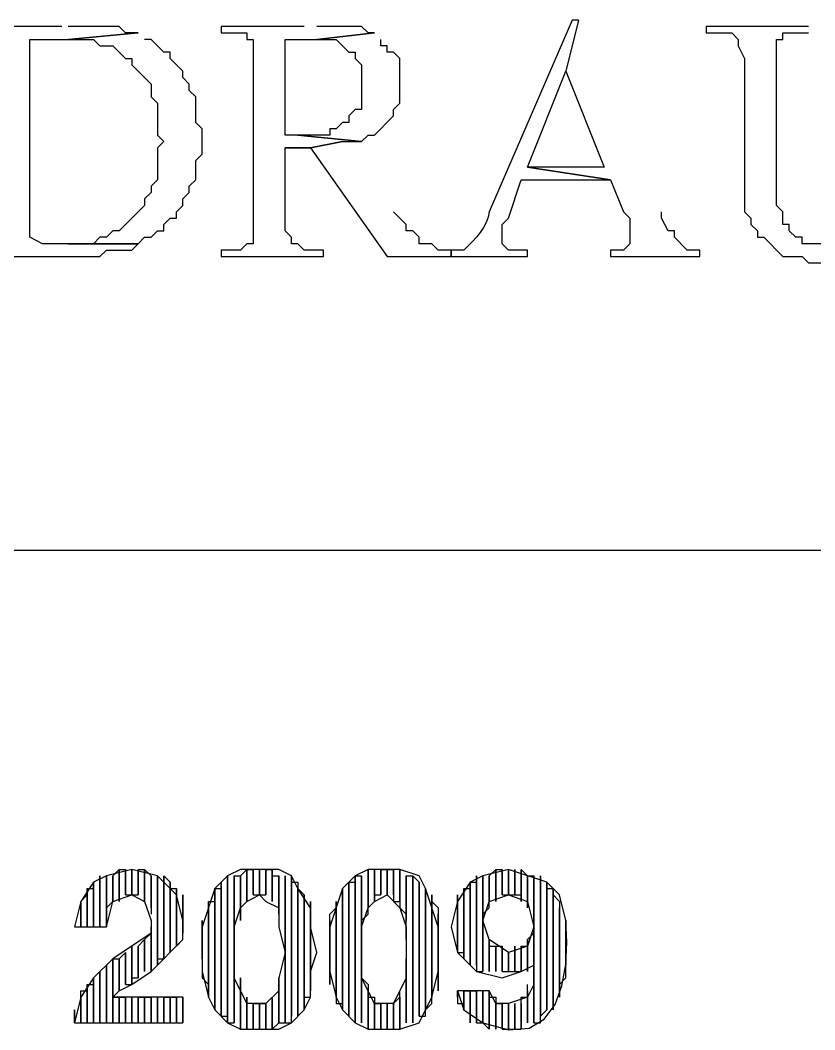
# Model space of a CAD drawing. Header units: metres. Extents: x 45 to 1207, y 17 to 774.
# Drawn here: x 963.72 to 993.6, y 76.53 to 114.48 of the extents above; entities that cross this region are included whole.
import ezdxf

# ---------------------------------------------------------------- set-up
doc = ezdxf.new("R2010")
doc.units = ezdxf.units.M

msp = doc.modelspace()

# ---------------------------------------------------------------- linework, layer by layer
for p, q in [((965.28, 114.24), (961.68, 114.24)), ((967.44, 114.24), (965.52, 114.24)), ((967.68, 114), (967.44, 114.24)), ((974.4, 114.24), (971.28, 114.24)), ((971.28, 114.24), (971.28, 114)), ((976.56, 114.24), (974.88, 114.24)), ((976.8, 114), (976.56, 114.24)), ((984.48, 114.48), (981.36, 107.28)), ((984.72, 114.48), (984.24, 112.56)), ((984.72, 114.48), (984.48, 114.48)), ((993.36, 114.24), (989.52, 114.24)), ((989.52, 114.24), (989.52, 114)), ((968.16, 114), (965.52, 113.76)), ((965.52, 113.76), (968.16, 114)), ((968.16, 114), (967.68, 114)), ((971.28, 114), (972.24, 114)), ((972.24, 114), (972.24, 113.76)), ((977.04, 114), (974.88, 113.76)), ((974.88, 113.76), (977.04, 114)), ((977.04, 114), (976.8, 114)), ((989.52, 114), (990.48, 114)), ((990.48, 114), (990.72, 113.76)), ((992.4, 113.76), (992.4, 114)), ((992.4, 114), (993.36, 114)), ((964.08, 106.32), (964.08, 113.76)), ((964.08, 113.76), (965.52, 113.76)), ((965.52, 113.76), (966.48, 113.76)), ((966.48, 113.76), (966.72, 113.52)), ((966.72, 113.52), (967.2, 113.52)), ((967.2, 113.52), (967.68, 113.04)), ((968.64, 113.76), (968.4, 113.76)), ((969.12, 113.28), (968.64, 113.76)), ((972.24, 113.76), (972.48, 113.76)), ((972.48, 113.76), (972.48, 113.52)), ((973.68, 110.16), (973.68, 113.76)), ((973.68, 113.76), (974.88, 113.76)), ((974.88, 113.76), (975.6, 113.76)), ((975.6, 113.76), (976.08, 113.28)), ((977.28, 113.52), (977.28, 113.76)), ((977.52, 113.52), (977.28, 113.52)), ((977.52, 113.28), (977.52, 113.52)), ((990.72, 113.76), (990.72, 113.52)), ((990.72, 113.52), (990.96, 113.04)), ((992.16, 107.52), (992.16, 113.76)), ((992.16, 113.76), (992.4, 113.76)), ((969.36, 113.28), (969.12, 113.28)), ((969.36, 113.04), (969.36, 113.28)), ((976.08, 113.28), (976.32, 113.28)), ((976.32, 113.28), (976.32, 113.04)), ((977.76, 113.28), (977.52, 113.28)), ((978, 113.04), (977.76, 113.28)), ((967.68, 113.04), (967.92, 113.04)), ((967.92, 113.04), (967.92, 112.8)), ((967.92, 112.8), (968.64, 112.08)), ((969.84, 112.56), (969.36, 113.04)), ((976.32, 113.04), (976.56, 112.8)), ((976.56, 112.8), (976.56, 111.12)), ((990.96, 113.04), (990.96, 107.28)), ((969.84, 112.32), (969.84, 112.56)), ((982.8, 108.96), (984.24, 112.56)), ((984.24, 112.56), (985.68, 108.96)), ((968.64, 112.08), (968.64, 111.6)), ((970.08, 112.08), (969.84, 112.32)), ((970.08, 111.84), (970.08, 112.08)), ((968.64, 111.6), (968.88, 111.36)), ((970.32, 111.6), (970.08, 111.84)), ((970.32, 110.64), (970.32, 111.6)), ((978, 111.36), (978, 111.6)), ((968.88, 111.36), (968.88, 110.16)), ((977.76, 111.12), (978, 111.36)), ((976.32, 111.12), (976.08, 110.88)), ((976.08, 110.88), (976.08, 110.64)), ((976.56, 111.12), (976.32, 111.12)), ((977.04, 110.16), (977.76, 110.88)), ((977.76, 110.88), (977.76, 111.12)), ((970.56, 110.4), (970.32, 110.64)), ((975.84, 110.64), (975.6, 110.4)), ((976.08, 110.64), (975.84, 110.64)), ((968.88, 110.16), (969.12, 109.92)), ((970.56, 109.44), (970.56, 110.4)), ((974.16, 110.16), (973.68, 110.16)), ((975.36, 110.16), (974.16, 110.16)), ((974.16, 110.16), (976.56, 109.92)), ((976.56, 109.92), (974.16, 110.16)), ((975.6, 110.4), (975.36, 110.4)), ((975.36, 110.4), (975.36, 110.16)), ((976.56, 109.92), (976.8, 110.16)), ((976.8, 110.16), (977.04, 110.16)), ((969.12, 109.92), (968.88, 109.68)), ((968.88, 109.68), (968.88, 108.48)), ((974.64, 109.68), (973.68, 109.68)), ((973.68, 109.68), (974.4, 109.68)), ((973.68, 106.56), (973.68, 109.68)), ((973.68, 109.68), (974.64, 109.68)), ((975.84, 109.92), (974.64, 109.68)), ((974.64, 109.68), (975.84, 109.92)), ((974.64, 109.68), (977.52, 105.6)), ((975.84, 109.92), (976.56, 109.92)), ((970.32, 109.2), (970.56, 109.44)), ((970.32, 108.48), (970.32, 109.2)), ((985.92, 108.48), (982.8, 108.96)), ((985.68, 108.96), (982.8, 108.96)), ((982.8, 108.96), (985.92, 108.48)), ((968.88, 108.48), (968.64, 108.24)), ((968.64, 108.24), (968.64, 108)), ((970.08, 108.24), (970.32, 108.48)), ((970.08, 108), (970.08, 108.24)), ((982.08, 107.04), (982.56, 108.48)), ((982.56, 108.48), (985.92, 108.48)), ((985.92, 108.48), (986.4, 107.28)), ((968.64, 108), (968.4, 107.76)), ((969.84, 107.76), (970.08, 108)), ((968.4, 107.52), (967.44, 106.56)), ((968.4, 107.76), (968.4, 107.52)), ((969.6, 107.28), (969.84, 107.52)), ((969.84, 107.52), (969.84, 107.76)), ((992.4, 107.28), (992.16, 107.52)), ((969.12, 106.8), (969.36, 107.04)), ((969.36, 107.04), (969.6, 107.04)), ((969.6, 107.04), (969.6, 107.28)), ((978.24, 106.8), (977.76, 107.28)), ((981.84, 106.8), (982.08, 107.04)), ((986.4, 107.28), (986.64, 107.04)), ((986.64, 107.04), (986.64, 106.08)), ((987.84, 107.04), (987.84, 107.28)), ((988.08, 106.56), (987.84, 107.04)), ((990.96, 107.28), (991.2, 107.04)), ((991.2, 107.04), (991.2, 106.8)), ((992.4, 106.8), (992.4, 107.28)), ((969.12, 106.56), (969.12, 106.8)), ((978.24, 106.56), (978.24, 106.8)), ((981.84, 106.08), (981.84, 106.8)), ((991.2, 106.8), (991.44, 106.56)), ((992.64, 106.8), (992.4, 106.8)), ((992.64, 106.56), (992.64, 106.8)), ((964.56, 106.08), (964.08, 106.32)), ((966.72, 106.32), (966.48, 106.08)), ((966.96, 106.32), (966.72, 106.32)), ((967.2, 106.56), (966.96, 106.32)), ((967.44, 106.56), (967.2, 106.56)), ((968.16, 106.08), (968.4, 106.32)), ((968.4, 106.32), (968.64, 106.32)), ((968.64, 106.32), (968.88, 106.56)), ((968.88, 106.56), (969.12, 106.56)), ((972.48, 106.32), (972.48, 106.08)), ((973.92, 106.32), (973.68, 106.56)), ((973.92, 106.08), (973.92, 106.32)), ((978.48, 106.56), (978.24, 106.56)), ((978.72, 106.32), (978.48, 106.56)), ((978.72, 106.08), (978.72, 106.32)), ((988.32, 106.56), (988.08, 106.56)), ((988.32, 106.32), (988.32, 106.56)), ((988.8, 105.84), (988.32, 106.32)), ((991.44, 106.56), (991.44, 106.32)), ((991.44, 106.32), (991.68, 106.32)), ((991.68, 106.32), (992.4, 105.6)), ((992.88, 106.32), (992.64, 106.56)), ((993.12, 106.32), (992.88, 106.32)), ((993.12, 106.08), (993.12, 106.32)), ((968.16, 106.08), (964.56, 106.08)), ((966.48, 106.08), (965.52, 106.08)), ((965.52, 106.08), (968.16, 106.08)), ((967.92, 105.84), (968.16, 106.08)), ((972.24, 106.08), (972, 105.84)), ((972.48, 106.08), (972.24, 106.08)), ((974.16, 106.08), (973.92, 106.08)), ((974.4, 105.84), (974.16, 106.08)), ((979.2, 106.08), (978.72, 106.08)), ((979.44, 105.84), (979.2, 106.08)), ((982.08, 105.84), (981.84, 106.08)), ((986.64, 106.08), (986.4, 105.84)), ((993.84, 106.08), (993.12, 106.08)), ((961.68, 105.6), (966.72, 105.6)), ((966.72, 105.6), (966.96, 105.84)), ((966.96, 105.84), (967.92, 105.84)), ((972, 105.84), (971.28, 105.84)), ((971.28, 105.84), (971.28, 105.6)), ((971.28, 105.6), (975.12, 105.6)), ((975.12, 105.84), (974.4, 105.84)), ((975.12, 105.6), (975.12, 105.84)), ((977.52, 105.6), (979.92, 105.6)), ((979.92, 105.84), (979.44, 105.84)), ((979.92, 105.6), (979.92, 105.84)), ((980.4, 105.84), (979.92, 105.84)), ((979.92, 105.84), (979.92, 105.6)), ((979.92, 105.6), (982.8, 105.6)), ((982.8, 105.84), (982.08, 105.84)), ((982.8, 105.6), (982.8, 105.84)), ((986.4, 105.84), (985.92, 105.84)), ((985.92, 105.84), (985.92, 105.6)), ((985.92, 105.6), (989.28, 105.6)), ((989.28, 105.84), (988.8, 105.84)), ((989.28, 105.6), (989.28, 105.84)), ((992.4, 105.6), (993.12, 105.6)), ((993.12, 105.6), (993.36, 105.36)), ((993.36, 105.36), (995.28, 105.36)), ((942.48, 94.56), (1198.56, 94.56)), ((967.92, 82.56), (966.96, 82.32)), ((967.2, 82.32), (967.44, 82.56)), ((967.44, 82.56), (967.44, 81.36)), ((967.44, 81.36), (967.44, 82.56)), ((967.44, 82.56), (967.44, 81.6)), ((967.44, 81.6), (967.44, 82.56)), ((967.44, 82.56), (967.68, 82.56)), ((967.68, 82.56), (967.68, 81.6)), ((967.68, 81.6), (967.68, 82.56)), ((967.68, 82.56), (967.68, 81.6)), ((967.92, 81.6), (967.92, 82.56)), ((967.92, 82.56), (967.92, 81.6)), ((967.92, 81.6), (967.92, 82.56)), ((967.92, 82.56), (967.92, 81.6)), ((968.88, 82.32), (967.92, 82.56)), ((968.16, 81.6), (968.16, 82.56)), ((968.16, 82.56), (968.16, 81.6)), ((968.16, 81.6), (968.16, 82.56)), ((968.16, 82.56), (968.4, 82.56)), ((968.4, 82.56), (968.4, 81.36)), ((968.4, 81.36), (968.4, 82.56)), ((968.4, 82.56), (968.4, 81.36)), ((968.4, 81.36), (968.4, 82.56)), ((968.4, 82.56), (968.64, 82.32)), ((972, 82.56), (971.52, 82.32)), ((972, 82.32), (972.24, 82.56)), ((973.44, 82.56), (972, 82.56)), ((972.24, 82.56), (972.24, 81.36)), ((972.24, 81.36), (972.24, 82.56)), ((972.24, 82.56), (972.24, 81.36)), ((972.24, 81.36), (972.24, 82.56)), ((972.24, 82.56), (972.48, 82.56)), ((972.48, 82.56), (972.48, 81.6)), ((972.48, 81.6), (972.48, 82.56)), ((972.48, 82.56), (972.48, 81.6)), ((972.72, 81.6), (972.72, 82.56)), ((972.72, 82.56), (972.72, 81.6)), ((972.72, 81.6), (972.72, 82.56)), ((972.72, 82.56), (972.72, 81.6)), ((972.96, 81.6), (972.96, 82.56)), ((972.96, 82.56), (972.96, 81.6)), ((972.96, 81.6), (972.96, 82.56)), ((972.96, 82.56), (973.2, 82.56)), ((973.2, 82.56), (973.2, 81.36)), ((973.2, 81.36), (973.2, 82.56)), ((973.2, 82.56), (973.2, 81.36)), ((973.92, 82.32), (973.44, 82.56)), ((976.8, 82.56), (976.32, 82.32)), ((976.8, 81.12), (976.8, 82.56)), ((976.8, 82.56), (976.8, 81.36)), ((978, 82.56), (976.8, 82.56)), ((977.04, 81.36), (977.04, 82.56)), ((977.04, 82.56), (977.04, 81.36)), ((977.04, 81.36), (977.04, 82.56)), ((977.04, 82.56), (977.04, 81.6)), ((977.28, 81.6), (977.28, 82.56)), ((977.28, 82.56), (977.28, 81.6)), ((977.28, 81.6), (977.28, 82.56)), ((977.28, 82.56), (977.52, 82.56)), ((977.52, 82.56), (977.52, 81.6)), ((977.52, 81.6), (977.52, 82.56)), ((977.52, 82.56), (977.52, 81.6)), ((977.52, 81.6), (977.52, 82.56)), ((977.52, 82.56), (977.76, 82.56)), ((977.76, 82.56), (977.76, 81.6)), ((977.76, 81.6), (977.76, 82.56)), ((977.76, 82.56), (977.76, 81.36)), ((978, 81.36), (978, 82.56)), ((978, 82.56), (978, 81.36)), ((978.72, 82.32), (978, 82.56)), ((982.08, 82.56), (981.12, 82.32)), ((981.36, 82.32), (981.6, 82.56)), ((981.6, 82.56), (981.6, 81.36)), ((981.6, 81.36), (981.6, 82.56)), ((981.6, 82.56), (981.6, 81.6)), ((981.6, 81.6), (981.6, 82.56)), ((981.6, 82.56), (981.84, 82.56)), ((981.84, 82.56), (981.84, 81.6)), ((981.84, 81.6), (981.84, 82.56)), ((981.84, 82.56), (981.84, 81.6)), ((982.08, 81.6), (982.08, 82.56)), ((982.08, 82.56), (982.08, 81.6)), ((982.08, 81.6), (982.08, 82.56)), ((982.08, 82.56), (982.08, 81.6)), ((983.52, 82.08), (982.08, 82.56)), ((982.32, 81.6), (982.32, 82.56)), ((982.32, 82.56), (982.32, 81.6)), ((982.32, 81.6), (982.32, 82.56)), ((982.32, 82.56), (982.32, 81.6)), ((982.56, 81.6), (982.56, 82.56)), ((982.56, 82.56), (982.56, 81.36)), ((982.56, 81.36), (982.56, 82.56)), ((982.56, 82.56), (982.8, 82.32)), ((966.48, 82.08), (966, 81.36)), ((966.96, 82.32), (966.48, 82.08)), ((966.48, 80.4), (966.48, 82.08)), ((966.48, 82.08), (966.48, 80.4)), ((966.72, 80.4), (966.72, 82.32)), ((966.72, 82.32), (966.72, 80.4)), ((966.72, 80.4), (966.72, 82.32)), ((966.72, 82.32), (966.72, 80.4)), ((966.96, 80.4), (966.96, 82.32)), ((966.96, 82.32), (966.96, 80.4)), ((966.96, 80.88), (966.96, 82.32)), ((966.96, 82.32), (966.96, 81.12)), ((967.2, 81.36), (967.2, 82.32)), ((967.2, 82.32), (967.2, 81.36)), ((967.2, 81.36), (967.2, 82.32)), ((968.64, 82.32), (968.64, 81.12)), ((968.64, 81.12), (968.64, 82.32)), ((968.64, 82.32), (968.64, 80.88)), ((968.88, 78.96), (968.88, 82.32)), ((968.88, 82.32), (968.88, 78.96)), ((968.88, 78.96), (968.88, 82.32)), ((968.88, 82.32), (968.88, 79.2)), ((969.6, 81.6), (968.88, 82.32)), ((969.12, 79.2), (969.12, 82.32)), ((969.12, 82.32), (969.12, 79.2)), ((969.12, 79.2), (969.12, 82.32)), ((969.12, 82.32), (969.36, 82.08)), ((969.36, 82.08), (969.36, 79.44)), ((969.36, 79.44), (969.36, 82.08)), ((969.36, 82.08), (969.36, 79.44)), ((971.52, 82.32), (971.04, 81.84)), ((971.28, 77.04), (971.28, 82.08)), ((971.28, 82.08), (971.28, 77.04)), ((971.52, 76.8), (971.52, 82.32)), ((971.52, 82.32), (971.52, 76.8)), ((971.52, 77.04), (971.52, 82.08)), ((971.52, 82.08), (971.52, 76.8)), ((971.76, 76.8), (971.76, 82.32)), ((971.76, 82.32), (971.76, 76.8)), ((971.76, 80.16), (971.76, 82.32)), ((971.76, 82.32), (972, 82.32)), ((972, 82.32), (972, 80.64)), ((972, 80.64), (972, 82.32)), ((972, 82.32), (972, 81.12)), ((972, 81.12), (972, 82.32)), ((973.2, 81.36), (973.2, 82.32)), ((973.2, 82.32), (973.44, 82.32)), ((973.44, 82.32), (973.44, 80.88)), ((973.44, 80.88), (973.44, 82.32)), ((973.44, 82.32), (973.44, 80.64)), ((973.68, 79.92), (973.68, 82.32)), ((973.68, 82.32), (973.68, 76.8)), ((973.68, 76.8), (973.68, 82.32)), ((973.68, 82.32), (973.68, 76.8)), ((973.92, 76.8), (973.92, 82.32)), ((973.92, 82.32), (973.92, 77.04)), ((974.16, 81.84), (973.92, 82.32)), ((973.92, 77.04), (973.92, 82.08)), ((973.92, 82.08), (974.16, 82.08)), ((974.16, 82.08), (974.16, 77.04)), ((976.32, 82.32), (975.84, 81.84)), ((976.08, 77.04), (976.08, 82.08)), ((976.08, 82.08), (976.08, 77.04)), ((976.08, 77.04), (976.08, 82.08)), ((976.08, 82.08), (976.32, 82.08)), ((976.32, 76.8), (976.32, 82.32)), ((976.32, 82.32), (976.32, 76.8)), ((976.32, 76.8), (976.32, 82.32)), ((976.32, 82.32), (976.56, 82.32)), ((976.32, 82.08), (976.32, 76.8)), ((976.56, 82.32), (976.56, 76.8)), ((976.56, 80.16), (976.56, 82.32)), ((976.56, 82.32), (976.56, 80.64)), ((976.8, 80.88), (976.8, 82.32)), ((976.8, 82.32), (976.8, 81.12)), ((978, 81.36), (978, 82.32)), ((978, 82.32), (978, 81.12)), ((978.24, 80.88), (978.24, 82.32)), ((978.24, 82.32), (978.24, 80.64)), ((978.24, 79.92), (978.24, 82.32)), ((978.24, 82.32), (978.48, 82.32)), ((978.48, 82.32), (978.48, 76.8)), ((978.48, 76.8), (978.48, 82.32)), ((978.48, 82.32), (978.48, 76.8)), ((978.48, 76.8), (978.48, 82.32)), ((978.48, 82.32), (978.72, 82.08)), ((978.96, 81.84), (978.72, 82.32)), ((978.72, 82.08), (978.72, 77.04)), ((978.72, 77.04), (978.72, 82.08)), ((978.72, 82.08), (978.72, 77.04)), ((980.64, 82.08), (980.16, 81.36)), ((981.12, 82.32), (980.64, 82.08)), ((980.64, 79.2), (980.64, 82.08)), ((980.64, 82.08), (980.64, 78.96)), ((980.64, 78.96), (980.64, 82.08)), ((980.64, 82.08), (980.88, 82.08)), ((980.88, 78.96), (980.88, 82.32)), ((980.88, 82.32), (980.88, 78.72)), ((980.88, 82.08), (980.88, 78.96)), ((981.12, 78.72), (981.12, 82.32)), ((981.12, 82.32), (981.12, 78.72)), ((981.12, 78.72), (981.12, 82.32)), ((981.12, 82.32), (981.12, 80.88)), ((981.36, 81.12), (981.36, 82.32)), ((981.36, 82.32), (981.36, 81.36)), ((981.36, 81.36), (981.36, 82.32)), ((982.8, 82.32), (982.8, 81.36)), ((982.8, 81.36), (982.8, 82.32)), ((982.8, 82.32), (982.8, 81.12)), ((982.8, 81.12), (982.8, 82.32)), ((982.8, 82.32), (983.04, 82.32)), ((983.04, 82.32), (983.04, 80.88)), ((983.04, 76.8), (983.04, 82.32)), ((983.04, 82.32), (983.04, 76.8)), ((983.28, 76.8), (983.28, 82.32)), ((983.28, 82.32), (983.28, 77.04)), ((983.28, 77.04), (983.28, 82.08)), ((983.28, 82.08), (983.28, 77.04)), ((983.52, 77.28), (983.52, 82.08)), ((983.52, 82.08), (983.52, 77.28)), ((984, 81.6), (983.52, 82.08)), ((966, 81.36), (966.24, 81.6)), ((966.24, 80.4), (966.24, 81.84)), ((966.24, 81.84), (966.24, 80.4)), ((966.24, 80.4), (966.24, 81.84)), ((966.24, 81.84), (966.48, 81.84)), ((966.24, 81.6), (966.24, 80.4)), ((966.48, 81.84), (966.48, 80.4)), ((967.2, 81.36), (967.92, 81.6)), ((967.68, 81.6), (967.92, 81.6)), ((967.92, 81.6), (968.16, 81.6)), ((967.92, 81.6), (968.4, 81.36)), ((969.36, 79.44), (969.36, 81.84)), ((969.36, 81.84), (969.6, 81.84)), ((969.6, 81.84), (969.6, 79.68)), ((969.6, 79.68), (969.6, 81.84)), ((969.6, 81.84), (969.6, 79.68)), ((969.84, 80.64), (969.6, 81.6)), ((969.84, 79.92), (969.84, 81.6)), ((969.84, 81.6), (969.84, 80.16)), ((971.04, 81.84), (970.56, 80.4)), ((971.04, 77.52), (971.04, 81.84)), ((971.04, 81.84), (971.04, 77.28)), ((971.04, 77.28), (971.04, 81.84)), ((971.04, 81.84), (971.28, 81.84)), ((971.28, 81.84), (971.28, 77.04)), ((972.24, 81.36), (972.72, 81.6)), ((972.48, 81.6), (972.72, 81.6)), ((972.72, 81.6), (972.96, 81.6)), ((972.72, 81.6), (972.96, 81.36)), ((974.16, 77.04), (974.16, 81.84)), ((974.16, 81.84), (974.16, 77.28)), ((974.16, 77.28), (974.16, 81.84)), ((974.16, 81.84), (974.4, 81.6)), ((974.64, 81.12), (974.16, 81.84)), ((974.4, 81.6), (974.4, 77.28)), ((974.4, 77.28), (974.4, 81.6)), ((974.4, 81.6), (974.4, 77.76)), ((975.84, 81.84), (975.36, 80.4)), ((975.84, 77.52), (975.84, 81.84)), ((975.84, 81.84), (975.84, 77.28)), ((975.84, 77.28), (975.84, 81.84)), ((975.84, 81.84), (975.84, 77.28)), ((977.04, 81.6), (977.28, 81.6)), ((977.04, 81.36), (977.52, 81.6)), ((977.52, 81.6), (978, 81.12)), ((978.96, 77.04), (978.96, 81.84)), ((978.96, 81.84), (978.96, 77.28)), ((978.96, 77.28), (978.96, 81.84)), ((978.96, 81.84), (978.96, 77.28)), ((979.44, 80.4), (978.96, 81.84)), ((979.2, 77.52), (979.2, 81.6)), ((979.2, 81.6), (979.2, 77.76)), ((980.16, 79.68), (980.16, 81.6)), ((980.16, 81.6), (980.16, 79.44)), ((980.4, 79.44), (980.4, 81.84)), ((980.4, 81.84), (980.4, 79.2)), ((980.4, 79.2), (980.4, 81.84)), ((980.4, 81.84), (980.64, 81.84)), ((980.64, 81.84), (980.64, 79.2)), ((981.36, 81.36), (982.08, 81.6)), ((981.84, 81.6), (982.08, 81.6)), ((982.08, 81.6), (982.32, 81.6)), ((982.08, 81.6), (982.8, 81.36)), ((982.32, 81.6), (982.56, 81.6)), ((983.52, 77.28), (983.52, 81.84)), ((983.52, 81.84), (983.76, 81.84)), ((983.76, 81.84), (983.76, 77.28)), ((983.76, 77.28), (983.76, 81.84)), ((983.76, 81.84), (983.76, 77.52)), ((983.76, 77.52), (983.76, 81.6)), ((983.76, 81.6), (984, 81.36)), ((984.24, 80.64), (984, 81.6)), ((966, 81.36), (965.76, 80.4)), ((966, 80.4), (966, 81.36)), ((966, 81.36), (966, 80.4)), ((966, 80.4), (966, 81.36)), ((966.96, 81.12), (967.2, 81.36)), ((966.96, 80.4), (967.2, 81.36)), ((968.4, 81.36), (968.64, 80.64)), ((970.8, 77.76), (970.8, 81.36)), ((970.8, 81.36), (971.04, 81.36)), ((971.04, 81.36), (971.04, 77.52)), ((972, 81.12), (972.24, 81.36)), ((972.96, 81.36), (973.44, 81.12)), ((974.64, 77.76), (974.64, 81.36)), ((974.64, 81.36), (974.64, 78)), ((975.6, 77.76), (975.6, 81.36)), ((975.6, 81.36), (975.6, 77.52)), ((976.8, 81.12), (977.04, 81.36)), ((977.76, 81.36), (978, 81.36)), ((979.2, 77.76), (979.2, 81.36)), ((979.2, 81.36), (979.44, 81.12)), ((980.16, 81.36), (979.92, 80.4)), ((981.12, 80.64), (981.36, 81.36)), ((982.8, 81.36), (983.04, 80.4)), ((984, 81.36), (984, 77.76)), ((969.84, 80.16), (969.84, 81.12)), ((970.8, 78.24), (970.8, 81.12)), ((970.8, 81.12), (970.8, 77.76)), ((971.76, 80.4), (972, 81.12)), ((973.44, 81.12), (973.44, 80.4)), ((974.64, 80.4), (974.64, 81.12)), ((974.64, 78), (974.64, 80.88)), ((974.64, 80.88), (974.64, 78.72)), ((975.36, 80.88), (975.6, 81.12)), ((975.36, 78.24), (975.36, 80.88)), ((975.6, 81.12), (975.6, 77.76)), ((976.56, 80.4), (976.8, 81.12)), ((976.56, 80.64), (976.8, 80.88)), ((978, 81.12), (978.24, 80.88)), ((978, 81.12), (978.24, 80.4)), ((979.44, 81.12), (979.44, 78)), ((979.44, 78), (979.44, 80.88)), ((979.44, 80.88), (979.44, 78.72)), ((980.16, 79.92), (980.16, 81.12)), ((980.16, 81.12), (980.16, 79.68)), ((981.12, 80.88), (981.36, 81.12)), ((984, 77.76), (984, 81.12)), ((984, 81.12), (984, 78.24)), ((968.64, 80.64), (968.64, 80.16)), ((969.84, 79.92), (969.84, 80.64)), ((970.56, 79.2), (970.56, 80.64)), ((970.56, 80.64), (970.56, 78.48)), ((975.36, 79.2), (975.36, 80.64)), ((975.36, 80.64), (975.36, 78.24)), ((981.36, 79.92), (981.12, 80.64)), ((984.24, 78.48), (984.24, 80.64)), ((984.24, 80.64), (984.24, 78.96)), ((965.76, 80.4), (966.96, 80.4)), ((966.48, 80.4), (966.72, 80.4)), ((966.72, 80.4), (966.96, 80.4)), ((968.64, 80.16), (967.2, 79.2)), ((968.4, 79.92), (968.64, 80.16)), ((968.64, 78.96), (968.64, 80.4)), ((968.64, 80.16), (968.64, 78.72)), ((968.64, 78.72), (968.64, 80.16)), ((970.56, 80.4), (970.56, 79.44)), ((971.76, 79.44), (971.76, 80.4)), ((973.44, 80.4), (973.68, 79.44)), ((974.88, 79.44), (974.64, 80.4)), ((975.36, 80.4), (975.36, 79.44)), ((976.56, 79.44), (976.56, 80.4)), ((978.24, 80.4), (978.24, 78.48)), ((979.44, 78.72), (979.44, 80.4)), ((979.92, 80.4), (980.16, 79.44)), ((981.12, 78.72), (981.12, 80.4)), ((983.04, 80.4), (982.8, 79.68)), ((982.8, 79.92), (983.04, 80.16)), ((983.04, 80.16), (983.04, 78.96)), ((968.16, 79.68), (968.4, 79.92)), ((968.4, 79.92), (968.4, 78.72)), ((968.4, 78.72), (968.4, 79.92)), ((968.4, 79.92), (968.4, 78.72)), ((968.4, 78.72), (968.4, 79.92)), ((968.64, 78.72), (969.84, 79.92)), ((969.6, 79.68), (969.84, 79.92)), ((981.36, 78.72), (981.36, 79.92)), ((981.36, 79.92), (981.36, 78.72)), ((982.08, 79.44), (981.36, 79.92)), ((982.8, 78.72), (982.8, 79.92)), ((982.8, 79.92), (982.8, 78.96)), ((982.8, 78.96), (982.8, 79.92)), ((967.44, 79.2), (967.68, 79.44)), ((967.68, 79.44), (967.68, 78.24)), ((967.68, 78.24), (967.68, 79.44)), ((967.68, 79.44), (967.68, 78.24)), ((967.92, 78.24), (967.92, 79.68)), ((967.92, 79.68), (967.92, 78.48)), ((967.92, 78.24), (967.92, 79.44)), ((967.92, 79.44), (967.92, 78.24)), ((968.16, 78.48), (968.16, 79.68)), ((968.16, 79.68), (968.16, 78.48)), ((968.16, 78.48), (968.16, 79.68)), ((970.56, 79.44), (970.56, 78.72)), ((971.76, 78.48), (971.76, 79.44)), ((973.68, 79.44), (973.44, 78.48)), ((974.64, 78.72), (974.88, 79.44)), ((975.36, 79.44), (975.36, 78.72)), ((976.56, 78.48), (976.56, 79.44)), ((980.16, 79.44), (980.4, 79.44)), ((980.16, 79.44), (980.88, 78.72)), ((981.36, 78.72), (981.36, 79.68)), ((981.36, 79.68), (981.6, 79.68)), ((981.6, 79.68), (981.6, 78.72)), ((981.6, 78.72), (981.6, 79.68)), ((981.6, 79.68), (981.6, 78.72)), ((981.6, 78.72), (981.6, 79.68)), ((981.6, 79.68), (981.84, 79.68)), ((981.84, 79.68), (981.84, 78.72)), ((981.84, 78.72), (981.84, 79.68)), ((981.84, 79.68), (981.84, 78.72)), ((982.8, 79.68), (982.08, 79.44)), ((982.08, 78.72), (982.08, 79.44)), ((982.08, 79.44), (982.08, 78.72)), ((982.08, 78.72), (982.08, 79.44)), ((982.08, 79.44), (982.08, 78.72)), ((982.32, 78.72), (982.32, 79.68)), ((982.32, 79.68), (982.32, 78.72)), ((982.32, 78.72), (982.32, 79.44)), ((982.32, 79.44), (982.32, 78.72)), ((982.56, 78.72), (982.56, 79.68)), ((982.56, 79.68), (982.56, 78.72)), ((982.56, 78.72), (982.56, 79.68)), ((982.56, 79.68), (982.8, 79.68)), ((982.8, 79.68), (982.8, 78.72)), ((967.2, 79.2), (966.48, 78.48)), ((966.96, 76.8), (966.96, 78.96)), ((966.96, 78.96), (966.96, 76.8)), ((966.96, 76.8), (966.96, 78.96)), ((966.96, 78.96), (966.96, 76.8)), ((967.2, 76.8), (967.2, 79.2)), ((967.2, 79.2), (967.2, 76.8)), ((967.2, 77.76), (967.2, 79.2)), ((967.2, 79.2), (967.44, 79.2)), ((967.44, 79.2), (967.44, 78)), ((967.44, 78), (967.44, 79.2)), ((967.44, 79.2), (967.44, 78)), ((967.44, 78), (967.44, 79.2)), ((968.88, 79.2), (969.12, 79.2)), ((971.76, 76.8), (971.76, 78.96)), ((973.68, 76.8), (973.68, 79.2)), ((976.56, 76.8), (976.56, 78.96)), ((978.24, 76.8), (978.24, 79.2)), ((982.56, 78.72), (983.04, 78.96)), ((983.04, 78.96), (983.04, 78.24)), ((966.72, 76.8), (966.72, 78.72)), ((966.72, 78.72), (966.72, 76.8)), ((966.72, 76.8), (966.72, 78.72)), ((966.72, 78.72), (966.72, 76.8)), ((967.92, 78.24), (968.64, 78.72)), ((970.56, 78.72), (970.8, 77.76)), ((974.64, 77.76), (974.64, 78.72)), ((975.36, 78.72), (975.6, 77.76)), ((979.2, 77.76), (979.44, 78.72)), ((980.88, 78.72), (981.12, 78.72)), ((980.88, 78.72), (981.84, 78.48)), ((981.84, 78.72), (982.08, 78.72)), ((981.84, 78.48), (982.56, 78.72)), ((982.08, 78.72), (982.32, 78.72)), ((982.32, 78.72), (982.56, 78.72)), ((966.48, 78.48), (966, 77.76)), ((966.24, 76.8), (966.24, 78.24)), ((966.24, 78.24), (966.24, 76.8)), ((966.24, 76.8), (966.24, 78.24)), ((966.24, 78.24), (966.48, 78.24)), ((966.48, 76.8), (966.48, 78.48)), ((966.48, 78.48), (966.48, 76.8)), ((966.48, 78.24), (966.48, 76.8)), ((967.44, 78), (967.92, 78.24)), ((967.68, 78.24), (967.92, 78.24)), ((967.92, 78.48), (968.16, 78.48)), ((970.56, 78.48), (970.8, 78.24)), ((972.24, 77.52), (971.76, 78.48)), ((972, 76.8), (972, 78.48)), ((972, 78.48), (972, 76.56)), ((973.44, 76.8), (973.44, 78.48)), ((973.44, 78.48), (973.44, 76.8)), ((973.44, 78.48), (973.44, 78)), ((976.56, 76.8), (976.56, 78.48)), ((976.56, 78.48), (976.8, 78.24)), ((977.04, 77.52), (976.56, 78.48)), ((976.8, 78.24), (976.8, 76.56)), ((978.24, 78.48), (977.76, 77.52)), ((978.24, 76.8), (978.24, 78.48)), ((978.24, 78.48), (978.24, 76.8)), ((982.8, 76.8), (982.8, 78.24)), ((983.04, 78.24), (982.8, 77.76)), ((983.04, 78.48), (983.04, 76.8)), ((984, 78.24), (984.24, 78.48)), ((966, 76.8), (966, 78)), ((966, 78), (966.24, 78)), ((966.24, 78), (966.24, 76.8)), ((967.2, 77.76), (967.44, 78)), ((972, 76.56), (972, 78)), ((972, 78), (972, 76.56)), ((973.44, 78), (972.96, 77.52)), ((973.44, 76.8), (973.44, 78)), ((976.8, 76.56), (976.8, 78)), ((976.8, 78), (976.8, 76.56)), ((978, 76.56), (978, 78)), ((980.16, 77.76), (980.16, 78)), ((980.16, 78), (980.16, 77.52)), ((981.36, 78), (980.16, 78)), ((980.16, 78), (980.4, 77.28)), ((980.4, 77.52), (980.4, 78)), ((980.4, 78), (980.4, 77.28)), ((980.4, 77.28), (980.4, 78)), ((980.4, 78), (980.64, 78)), ((980.64, 78), (980.64, 77.04)), ((980.64, 77.04), (980.64, 78)), ((980.64, 78), (980.64, 76.8)), ((980.64, 76.8), (980.64, 78)), ((980.64, 78), (980.88, 78)), ((980.88, 78), (980.88, 76.8)), ((980.88, 76.8), (980.88, 78)), ((980.88, 78), (980.88, 76.8)), ((981.12, 76.8), (981.12, 78)), ((981.12, 78), (981.12, 76.8)), ((981.12, 76.8), (981.12, 78)), ((981.12, 78), (981.12, 76.8)), ((981.36, 76.56), (981.36, 78)), ((981.36, 78), (981.36, 76.56)), ((981.6, 77.52), (981.36, 78)), ((982.8, 76.8), (982.8, 78)), ((982.8, 78), (982.8, 76.8)), ((966, 77.76), (965.76, 76.8)), ((966, 76.8), (966, 77.76)), ((966, 77.76), (966, 76.8)), ((967.2, 76.8), (967.2, 77.76)), ((967.2, 77.76), (967.44, 77.76)), ((969.84, 77.76), (967.2, 77.76)), ((967.44, 77.76), (967.44, 76.8)), ((967.44, 76.8), (967.44, 77.76)), ((967.44, 77.76), (967.44, 76.8)), ((967.44, 76.8), (967.44, 77.76)), ((967.44, 77.76), (967.68, 77.76)), ((967.68, 77.76), (967.68, 76.8)), ((967.68, 76.8), (967.68, 77.76)), ((967.68, 77.76), (967.68, 76.8)), ((967.92, 76.8), (967.92, 77.76)), ((967.92, 77.76), (967.92, 76.8)), ((967.92, 76.8), (967.92, 77.76)), ((967.92, 77.76), (967.92, 76.8)), ((968.16, 76.8), (968.16, 77.76)), ((968.16, 77.76), (968.16, 76.8)), ((968.16, 76.8), (968.16, 77.76)), ((968.16, 77.76), (968.4, 77.76)), ((968.4, 77.76), (968.4, 76.8)), ((968.4, 76.8), (968.4, 77.76)), ((968.4, 77.76), (968.4, 76.8)), ((968.4, 76.8), (968.4, 77.76)), ((968.4, 77.76), (968.64, 77.76)), ((968.64, 77.76), (968.64, 76.8)), ((968.64, 76.8), (968.64, 77.76)), ((968.64, 77.76), (968.64, 76.8)), ((968.88, 76.8), (968.88, 77.76)), ((968.88, 77.76), (968.88, 76.8)), ((968.88, 76.8), (968.88, 77.76)), ((968.88, 77.76), (968.88, 76.8)), ((969.12, 76.8), (969.12, 77.76)), ((969.12, 77.76), (969.12, 76.8)), ((969.12, 76.8), (969.12, 77.76)), ((969.12, 77.76), (969.36, 77.76)), ((969.36, 77.76), (969.36, 76.8)), ((969.36, 76.8), (969.36, 77.76)), ((969.36, 77.76), (969.36, 76.8)), ((969.36, 76.8), (969.36, 77.76)), ((969.36, 77.76), (969.6, 77.76)), ((969.6, 77.76), (969.6, 76.8)), ((969.6, 76.8), (969.6, 77.76)), ((969.6, 77.76), (969.6, 76.8)), ((969.84, 76.8), (969.84, 77.76)), ((969.84, 77.76), (969.84, 76.8)), ((969.84, 76.8), (969.84, 77.76)), ((969.84, 76.8), (969.84, 77.76)), ((970.8, 77.76), (971.04, 77.28)), ((972.24, 76.56), (972.24, 77.76)), ((972.24, 77.76), (972.24, 76.56)), ((972.24, 76.56), (972.24, 77.52)), ((972.24, 77.52), (972.24, 76.56)), ((972.96, 77.52), (972.24, 77.52)), ((972.48, 76.56), (972.48, 77.52)), ((972.48, 77.52), (972.48, 76.56)), ((972.48, 76.56), (972.48, 77.52)), ((972.48, 77.52), (972.72, 77.52)), ((972.72, 77.52), (972.72, 76.56)), ((972.72, 76.56), (972.72, 77.52)), ((972.72, 77.52), (972.72, 76.56)), ((972.72, 76.56), (972.72, 77.52)), ((972.72, 77.52), (972.96, 77.52)), ((972.96, 77.52), (972.96, 76.56)), ((972.96, 76.56), (972.96, 77.52)), ((972.96, 77.52), (972.96, 76.56)), ((973.2, 76.56), (973.2, 77.76)), ((973.2, 77.76), (973.2, 76.56)), ((973.2, 76.56), (973.2, 77.76)), ((973.2, 77.76), (973.2, 76.56)), ((974.4, 77.76), (974.64, 77.76)), ((974.4, 77.28), (974.64, 77.76)), ((975.6, 77.76), (975.84, 77.28)), ((975.6, 77.52), (975.84, 77.52)), ((976.8, 76.56), (976.8, 77.76)), ((976.8, 77.76), (977.04, 77.76)), ((977.04, 77.76), (977.04, 76.56)), ((977.04, 76.56), (977.04, 77.52)), ((977.04, 77.52), (977.04, 76.56)), ((977.04, 76.56), (977.04, 77.52)), ((977.04, 77.52), (977.28, 77.52)), ((977.76, 77.52), (977.04, 77.52)), ((977.28, 77.52), (977.28, 76.56)), ((977.28, 76.56), (977.28, 77.52)), ((977.28, 77.52), (977.28, 76.56)), ((977.52, 76.56), (977.52, 77.52)), ((977.52, 77.52), (977.52, 76.56)), ((977.52, 76.56), (977.52, 77.52)), ((977.52, 77.52), (977.52, 76.56)), ((977.76, 77.52), (978, 77.76)), ((977.76, 76.56), (977.76, 77.52)), ((977.76, 77.52), (977.76, 76.56)), ((977.76, 76.56), (977.76, 77.52)), ((978, 77.76), (978, 76.56)), ((978, 76.56), (978, 77.76)), ((978, 77.76), (978, 76.56)), ((978.72, 76.8), (979.2, 77.76)), ((978.96, 77.28), (979.2, 77.52)), ((980.16, 77.52), (980.4, 77.52)), ((981.36, 76.56), (981.36, 77.76)), ((981.36, 77.76), (981.6, 77.76)), ((981.6, 77.76), (981.6, 76.56)), ((981.6, 76.56), (981.6, 77.52)), ((981.6, 77.52), (981.6, 76.56)), ((981.6, 76.56), (981.6, 77.52)), ((981.6, 77.52), (981.84, 77.52)), ((982.08, 77.52), (981.6, 77.52)), ((981.84, 77.52), (981.84, 76.56)), ((981.84, 76.56), (981.84, 77.52)), ((981.84, 77.52), (981.84, 76.56)), ((982.8, 77.76), (982.08, 77.52)), ((982.08, 76.56), (982.08, 77.52)), ((982.08, 77.52), (982.08, 76.56)), ((982.08, 76.56), (982.08, 77.52)), ((982.08, 77.52), (982.08, 76.56)), ((982.32, 76.56), (982.32, 77.52)), ((982.32, 77.52), (982.32, 76.56)), ((982.32, 76.56), (982.32, 77.52)), ((982.32, 77.52), (982.32, 76.56)), ((982.56, 76.56), (982.56, 77.76)), ((982.56, 77.76), (982.8, 77.76)), ((982.56, 76.56), (982.56, 77.52)), ((982.56, 77.52), (982.56, 76.56)), ((982.8, 77.76), (982.8, 76.8)), ((965.76, 76.8), (965.76, 77.28)), ((965.76, 77.28), (965.76, 76.8)), ((971.04, 77.28), (971.52, 76.8)), ((971.28, 77.04), (971.52, 77.04)), ((973.92, 76.8), (974.4, 77.28)), ((975.84, 77.28), (976.08, 77.04)), ((975.84, 77.28), (976.32, 76.8)), ((978.72, 77.04), (978.96, 77.04)), ((980.4, 77.28), (981.12, 76.8)), ((983.28, 77.04), (983.52, 77.28)), ((965.76, 76.8), (966, 76.8)), ((965.76, 76.8), (969.84, 76.8)), ((966.48, 76.8), (966.72, 76.8)), ((966.72, 76.8), (966.96, 76.8)), ((966.96, 76.8), (967.2, 76.8)), ((967.68, 76.8), (967.92, 76.8)), ((967.92, 76.8), (968.16, 76.8)), ((968.64, 76.8), (968.88, 76.8)), ((968.88, 76.8), (969.12, 76.8)), ((969.6, 76.8), (969.84, 76.8)), ((971.52, 76.8), (971.76, 76.8)), ((971.52, 76.8), (972, 76.56)), ((973.2, 76.56), (973.44, 76.8)), ((973.44, 76.8), (973.68, 76.8)), ((973.44, 76.56), (973.92, 76.8)), ((973.68, 76.8), (973.92, 76.8)), ((976.32, 76.8), (976.8, 76.56)), ((978, 76.56), (978.72, 76.8)), ((980.88, 76.8), (981.12, 76.8)), ((981.12, 76.8), (981.36, 76.56)), ((983.04, 76.8), (983.28, 76.8)), ((972, 76.56), (972.24, 76.56)), ((972, 76.56), (973.44, 76.56)), ((972.24, 76.56), (972.48, 76.56)), ((972.96, 76.56), (973.2, 76.56)), ((976.8, 76.56), (978, 76.56)), ((977.28, 76.56), (977.52, 76.56)), ((977.52, 76.56), (977.76, 76.56)), ((981.84, 76.56), (982.08, 76.56)), ((982.08, 76.56), (982.32, 76.56)), ((982.32, 76.56), (982.56, 76.56))]:
    msp.add_line(p, q)
for points in [[(972.48, 113.52), (972.48, 112.62), (972.48, 111.72), (972.48, 110.82), (972.48, 109.92), (972.48, 109.02), (972.48, 108.12), (972.48, 107.22), (972.48, 106.32)], [(978, 111.6), (978, 111.78), (978, 111.96), (978, 112.14), (978, 112.32), (978, 112.5), (978, 112.68), (978, 112.86), (978, 113.04)], [(981.36, 107.28), (981.317, 107.072), (981.243, 106.873), (981.143, 106.683), (981.022, 106.502), (980.882, 106.327), (980.729, 106.159), (980.567, 105.997), (980.4, 105.84)], [(981.12, 76.8), (982.096, 76.532), (982.858, 76.595), (983.429, 76.931), (983.833, 77.481), (984.093, 78.186), (984.232, 78.986), (984.273, 79.824), (984.24, 80.64)]]:
    msp.add_lwpolyline(points)

doc.saveas('drawing.dxf')
